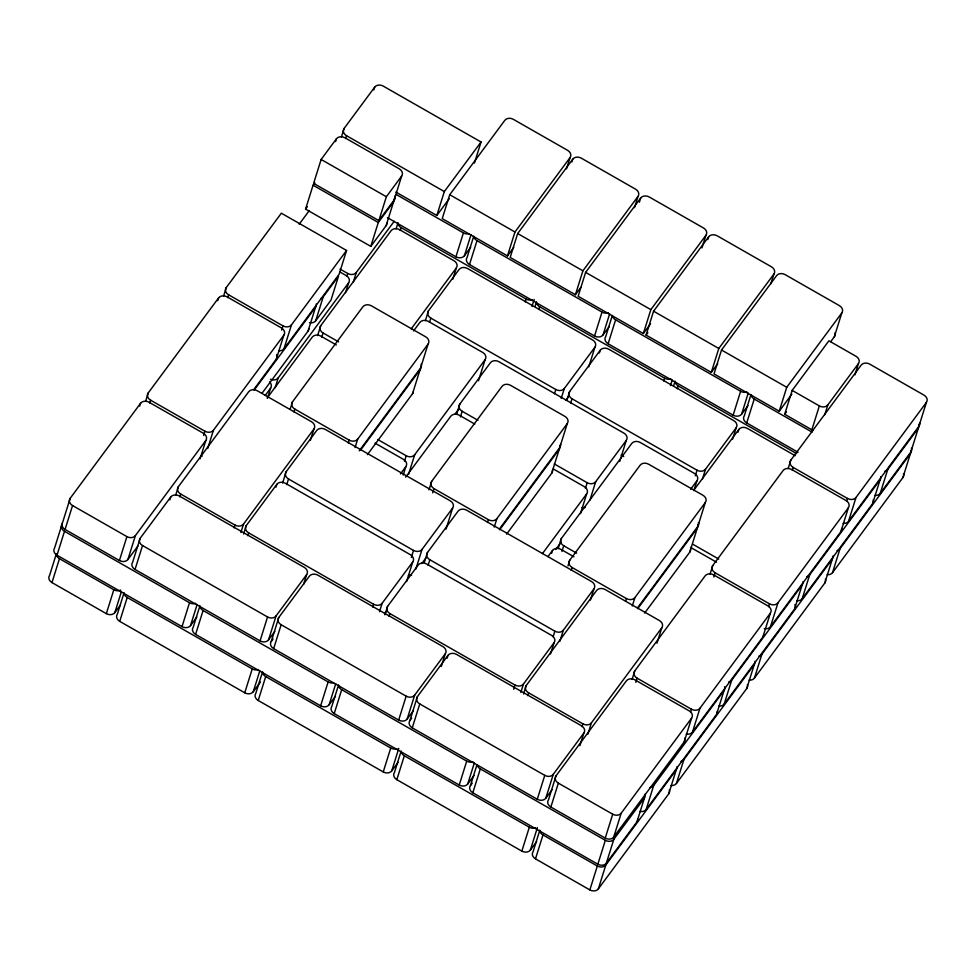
<?xml version="1.0" encoding="UTF-8"?>
<svg xmlns="http://www.w3.org/2000/svg" width="976" height="976" viewBox="0 0 976 976"><rect width="100%" height="100%" fill="white"/><g stroke="black" fill="none" stroke-linecap="round" stroke-linejoin="round"><path stroke-width="1.46" d="M200.068 458.818L205.79 440.554A6.344 5.039 17.4 0 0 203.423 433.307L149.06 402.246A6.344 5.039 17.4 0 0 140.568 403.283L70.174 498.321L62.684 522.221A6.344 5.039 17.4 0 0 65.063 529.456L119.426 560.517A6.344 5.039 17.4 0 0 127.917 559.492L137.848 546.084M56.205 554.258L49.605 575.352A6.344 5.039 17.4 0 0 51.972 582.587L106.335 613.648A6.344 5.039 17.4 0 0 114.826 612.623L120.243 605.303M56.998 555.198L64.489 531.298A6.344 5.039 17.4 0 1 62.11 524.063L54.619 547.951A6.344 5.039 17.4 0 0 56.998 555.198L182.024 626.629A6.344 5.039 17.4 0 0 190.515 625.604L196.81 617.088M65.063 529.456L72.553 505.556A6.344 5.039 17.4 0 1 70.174 498.321M51.972 582.587L59.463 558.687A6.344 5.039 17.4 0 1 56.291 553.929M139.678 406.089L140.568 403.283M145.57 401.38L148.218 392.95L218.6 297.9A6.344 5.039 17.4 0 1 227.103 296.875L281.454 327.936A6.344 5.039 17.4 0 1 283.833 335.171L276.342 359.07L253.784 389.534M149.706 403.003L150.597 400.184A6.344 5.039 17.4 0 1 148.218 392.95M119.426 560.517L126.904 536.617A6.344 5.039 17.4 0 0 135.408 535.592L205.79 440.554M106.335 613.648L113.826 589.748A6.344 5.039 17.4 0 0 120.731 590.065M127.917 559.492L135.408 535.592M114.826 612.623L121.439 591.529M303.573 584.465L306.647 574.632A6.344 5.039 17.4 0 0 304.28 567.385L179.255 495.954A6.344 5.039 17.4 0 0 170.763 496.979L140.154 538.301L132.663 562.2A6.344 5.039 17.4 0 0 135.042 569.447L260.067 640.878A6.344 5.039 17.4 0 0 268.559 639.853L274.854 631.338M123.525 594.433L117.352 614.111A6.344 5.039 17.4 0 0 119.731 621.358L244.756 692.789A6.344 5.039 17.4 0 0 253.248 691.764L260.446 682.041M217.721 300.718L218.6 297.9M135.042 569.447L142.533 545.547A6.344 5.039 17.4 0 1 140.154 538.301M119.731 621.358L127.222 597.458A6.344 5.039 17.4 0 1 124.037 592.7M223.614 296.009L226.249 287.578L281.344 213.195L346.565 250.466L339.075 274.354L283.992 348.737A6.344 5.039 17.4 0 1 278.624 350.762M227.75 297.619L228.628 294.813A6.344 5.039 17.4 0 1 226.249 287.578M169.873 499.797L170.763 496.979M175.668 495.222L178.303 486.792L248.697 391.754A6.344 5.039 17.4 0 1 257.188 390.717L311.551 421.778A6.344 5.039 17.4 0 1 313.918 429.013L310.392 440.261M179.804 496.845L180.682 494.027A6.344 5.039 17.4 0 1 178.303 486.792M203.63 435.467L204.948 431.246A6.344 5.039 17.4 0 0 213.439 430.221L283.833 335.171M207.717 448.496L213.439 430.221M386.899 223.236A6.344 5.039 17.4 0 1 386.093 225.712L370.795 246.379L305.573 209.108L313.064 185.208L314.858 182.78M321.128 159.466L313.638 183.366L378.859 220.637L394.17 199.982L401.648 176.083A6.344 5.039 17.4 0 0 399.282 168.836L344.918 137.787A6.344 5.039 17.4 0 0 336.427 138.812L321.128 159.466L386.35 196.737L378.859 220.637M182.024 626.629L189.503 602.729L64.489 531.298M335.549 141.618L336.427 138.812M341.466 136.872L344.101 128.442L374.711 87.12A6.344 5.039 17.4 0 1 383.202 86.083L481.046 141.996L474.434 163.077M281.661 330.083L282.991 325.874A6.344 5.039 17.4 0 0 291.482 324.849L346.565 250.466M190.515 625.604L197.128 604.51M345.602 138.482L346.48 135.676A6.344 5.039 17.4 0 1 344.101 128.442M199.397 607.475L193.236 627.153A6.344 5.039 17.4 0 0 195.603 634.388L320.628 705.831A6.344 5.039 17.4 0 0 329.119 704.806L335.427 696.291M267.497 398.049L270.584 388.204A6.344 5.039 17.4 0 0 269.51 381.921M283.992 348.737L291.482 324.849M195.603 634.388L203.093 610.5A6.344 5.039 17.4 0 1 199.921 605.742M275.147 387.716L278.233 377.883L348.615 282.833A6.344 5.039 17.4 0 0 346.248 275.598L339.77 271.901M234.155 527.906L235.033 525.088A6.344 5.039 17.4 0 0 243.536 524.063L313.918 429.013M373.832 89.926L374.711 87.12M240.889 532.493L243.536 524.063M243.61 534.055L246.257 525.613L276.855 484.291A6.344 5.039 17.4 0 1 285.346 483.266L410.371 554.697A6.344 5.039 17.4 0 1 412.75 561.932L406.577 581.623M262.044 393.23L308.062 331.084L315.553 307.184A6.344 5.039 17.4 0 0 316.285 304.036M247.745 535.665L248.624 532.859A6.344 5.039 17.4 0 1 246.257 525.613M315.712 320.762L323.202 296.863L338.501 276.196L331.01 300.096L315.712 320.762A6.344 5.039 17.4 0 1 309.526 322.653M290.262 408.883L292.471 401.856L362.852 306.818A6.344 5.039 17.4 0 1 371.344 305.793L425.707 336.842A6.344 5.039 17.4 0 1 428.086 344.089L420.595 367.976L359.229 450.839M317.615 335.585L320.701 325.752L391.095 230.702A6.344 5.039 17.4 0 1 399.587 229.677L453.95 260.738A6.344 5.039 17.4 0 1 456.317 267.973L452.791 279.221M293.959 411.909L294.837 409.09A6.344 5.039 17.4 0 1 292.471 401.856M321.763 337.208L323.08 332.987A6.344 5.039 17.4 0 1 320.701 325.752M275.976 487.109L276.855 484.291M346.919 276.306L347.798 273.5A6.344 5.039 17.4 0 0 356.289 272.475L394.194 221.296M282.613 482.998L286.139 471.75L316.749 430.428A6.344 5.039 17.4 0 1 325.24 429.403L450.253 500.834A6.344 5.039 17.4 0 1 452.632 508.081L446.032 529.163M345.541 292.678L348.615 282.833M286.749 484.621L288.518 478.996A6.344 5.039 17.4 0 1 286.139 471.75M353.214 282.308L356.289 272.475M370.795 246.379L378.285 222.479L393.584 201.812A6.344 5.039 17.4 0 0 394.328 198.653M386.093 225.712L393.584 201.812M260.067 640.878L267.546 616.978A6.344 5.039 17.4 0 0 276.049 615.954L306.647 574.632M244.756 692.789L252.235 668.889L127.222 597.458M396.097 228.811L397.866 223.187M268.559 639.853L276.049 615.954M253.248 691.764L259.86 670.671M413.47 710.54L407.163 719.044A6.344 5.039 17.4 0 1 398.672 720.081L273.646 648.637A6.344 5.039 17.4 0 1 271.279 641.403L278.77 617.503L309.368 576.182A6.344 5.039 17.4 0 1 317.859 575.157L442.884 646.588A6.344 5.039 17.4 0 1 445.263 653.822L441.298 666.474M400.233 230.421L401.112 227.615A6.344 5.039 17.4 0 1 397.94 222.857M262.007 673.562L255.846 693.253A6.344 5.039 17.4 0 0 258.225 700.487L383.239 771.918A6.344 5.039 17.4 0 0 391.742 770.894L398.037 762.39M273.646 648.637L281.137 624.738A6.344 5.039 17.4 0 1 278.77 617.503M258.225 700.487L265.704 676.588A6.344 5.039 17.4 0 1 262.532 671.83M348.322 442.97L349.201 440.152A6.344 5.039 17.4 0 0 357.692 439.127L428.086 344.089M355.057 447.557L357.692 439.127M395.841 192.065L436.833 215.476L444.324 191.577L481.046 141.996M566.519 168.86L570.045 157.612A6.344 5.039 17.4 0 0 567.666 150.377L513.315 119.316A6.344 5.039 17.4 0 0 504.812 120.341L449.729 194.724L442.238 218.624L507.471 255.895L513.791 247.355M425.353 320.689L428.44 310.856L459.037 269.535A6.344 5.039 17.4 0 1 467.528 268.498L592.554 339.941A6.344 5.039 17.4 0 1 594.933 347.175L588.76 366.854M429.489 322.312L430.806 318.091A6.344 5.039 17.4 0 1 428.44 310.856M367.403 454.645L412.531 393.718L420.022 369.819A6.344 5.039 17.4 0 0 420.754 366.659M387.484 217.685L455.914 256.786L463.405 232.886L396.293 194.541M320.628 705.831L328.119 681.931L203.093 610.5M455.914 256.786A6.344 5.039 17.4 0 0 464.417 255.761L471.018 234.667M473.738 236.229L467.126 257.31A6.344 5.039 17.4 0 0 469.505 264.545L594.53 335.988A6.344 5.039 17.4 0 0 603.022 334.951L609.329 326.448M404.442 461.38L406.211 455.768A6.344 5.039 17.4 0 0 414.702 454.731L485.096 359.693A6.344 5.039 17.4 0 0 482.717 352.458L428.366 321.397A6.344 5.039 17.4 0 0 419.863 322.422L413.543 330.949M329.119 704.806L335.732 683.712M403.21 475.068L405.857 466.638A6.344 5.039 17.4 0 0 403.478 459.391L375.016 443.128M469.505 264.545L476.996 240.657A6.344 5.039 17.4 0 1 473.885 236.57M338.013 686.677L331.84 706.356A6.344 5.039 17.4 0 0 334.219 713.59L459.232 785.021A6.344 5.039 17.4 0 0 467.736 783.996L474.031 775.493M408.541 474.421L414.702 454.731M334.219 713.59L341.71 689.69A6.344 5.039 17.4 0 1 338.526 684.932M372.771 607.096L373.649 604.29A6.344 5.039 17.4 0 0 382.141 603.266L412.75 561.932M379.505 611.696L382.141 603.266M384.934 614.807L387.582 606.364L418.179 565.043A6.344 5.039 17.4 0 1 426.683 564.018L551.696 635.449A6.344 5.039 17.4 0 1 554.075 642.684L550.549 653.932M389.07 616.417L389.949 613.611A6.344 5.039 17.4 0 1 387.582 606.364M429.001 489.818L431.648 481.388L502.042 386.337A6.344 5.039 17.4 0 1 510.533 385.313L564.884 416.374A6.344 5.039 17.4 0 1 567.263 423.608L559.773 447.508L499.309 529.151M411.335 557.455L413.531 550.427A6.344 5.039 17.4 0 0 422.035 549.403L452.632 508.081M456.719 413.897L459.806 404.052L490.416 362.73A6.344 5.039 17.4 0 1 498.907 361.706L623.92 433.137A6.344 5.039 17.4 0 1 626.299 440.371L619.699 461.465M432.697 492.843L434.027 488.622A6.344 5.039 17.4 0 1 431.648 481.388M507.471 255.895L514.962 231.995L570.045 157.612M634.461 207.681L637.987 196.444A6.344 5.039 17.4 0 0 635.608 189.198L581.257 158.136A6.344 5.039 17.4 0 0 572.766 159.173L517.67 233.545L510.18 257.444L575.413 294.715L580.83 287.408M460.416 416.911L462.185 411.286A6.344 5.039 17.4 0 1 459.806 404.052M415.861 569.081L422.035 549.403M478.484 380.774L485.096 359.693M424.377 562.347L427.464 552.501L458.073 511.18A6.344 5.039 17.4 0 1 466.565 510.155L591.59 581.586A6.344 5.039 17.4 0 1 593.957 588.833L590.431 600.069M428.086 565.372L429.843 559.748A6.344 5.039 17.4 0 1 427.464 552.501M525.259 301.865L526.137 299.046L401.112 227.615M571.875 161.979L572.766 159.173M398.672 720.081L406.162 696.181A6.344 5.039 17.4 0 0 414.654 695.156L445.263 653.822M383.239 771.918L390.729 748.019L265.704 676.588M531.993 306.452L534.189 299.425M535.031 306.537L536.349 302.316M407.163 719.044L414.654 695.156M391.742 770.894L398.781 748.397M552.074 789.743L545.779 798.246A6.344 5.039 17.4 0 1 537.276 799.271L412.262 727.84A6.344 5.039 17.4 0 1 409.883 720.605L417.374 696.705L447.972 655.384A6.344 5.039 17.4 0 1 456.475 654.359L581.489 725.79A6.344 5.039 17.4 0 1 583.868 733.025L579.903 745.676M538.728 309.551L539.606 306.745A6.344 5.039 17.4 0 1 536.434 301.987M400.624 752.764L394.45 772.443A6.344 5.039 17.4 0 0 396.829 779.678L521.855 851.121A6.344 5.039 17.4 0 0 530.346 850.096L536.641 841.58M412.262 727.84L419.753 703.94A6.344 5.039 17.4 0 1 417.374 696.705M396.829 779.678L404.32 755.79A6.344 5.039 17.4 0 1 401.136 751.032M487.5 522.489L488.378 519.683A6.344 5.039 17.4 0 0 496.882 518.659L567.263 423.608M447.093 658.19L447.972 655.384M494.234 527.089L496.882 518.659M575.413 294.715L582.904 270.816L637.987 196.444M701.964 247.916L705.929 235.265A6.344 5.039 17.4 0 0 703.562 228.018L649.199 196.969A6.344 5.039 17.4 0 0 640.707 197.994L585.624 272.377L578.134 296.277L643.355 333.536L650.577 323.788M554.502 393.743L555.832 389.522A6.344 5.039 17.4 0 0 564.323 388.497L594.933 347.175M561.237 398.342L564.323 388.497M566.995 399.965L569.642 391.535L600.24 350.213A6.344 5.039 17.4 0 1 608.743 349.188L733.757 420.619A6.344 5.039 17.4 0 1 736.136 427.854L732.61 439.102M570.692 402.99L572.021 398.769A6.344 5.039 17.4 0 1 569.642 391.535M594.53 335.988L602.021 312.088L476.996 240.657M506.593 534.165L551.708 473.25L559.199 449.35A6.344 5.039 17.4 0 0 559.773 445.52M639.39 202.203L640.707 197.994M459.232 785.021L466.723 761.134L341.71 689.69M603.022 334.951L609.634 313.869M599.362 353.019L600.24 350.213M612.342 315.419L605.742 336.513A6.344 5.039 17.4 0 0 608.121 343.747L733.135 415.178A6.344 5.039 17.4 0 0 741.626 414.153L747.933 405.65M467.736 783.996L474.336 762.915M608.121 343.747L615.6 319.847A6.344 5.039 17.4 0 1 612.489 315.773M637.743 819.389A6.344 5.039 17.4 0 1 636.95 821.877L606.34 863.199A6.344 5.039 17.4 0 1 597.849 864.224L472.823 792.793A6.344 5.039 17.4 0 1 470.456 785.546L476.617 765.867M472.823 792.793L480.314 768.893A6.344 5.039 17.4 0 1 477.203 764.806M551.647 553.246L552.526 550.44A6.344 5.039 17.4 0 1 561.029 549.415L573.961 556.808M513.657 689.251L514.974 685.042A6.344 5.039 17.4 0 0 523.465 684.017L554.075 642.684M558.26 548.366L561.346 538.52L631.74 443.482A6.344 5.039 17.4 0 1 640.232 442.457L694.595 473.519A6.344 5.039 17.4 0 1 696.962 480.753L693.875 490.586M561.969 551.391L563.725 545.767A6.344 5.039 17.4 0 1 561.346 538.52M520.83 692.448L523.465 684.017M585.441 488.354L587.198 482.73A6.344 5.039 17.4 0 0 595.702 481.705L626.299 440.371M523.551 693.997L526.186 685.567L596.58 590.517A6.344 5.039 17.4 0 1 605.071 589.492L659.422 620.553A6.344 5.039 17.4 0 1 661.801 627.788L656.958 643.257M580.5 513.571L586.674 493.893A6.344 5.039 17.4 0 0 584.295 486.646L553.233 468.907M567.959 565.897L569.716 560.273L640.097 465.235A6.344 5.039 17.4 0 1 648.601 464.198L702.952 495.259A6.344 5.039 17.4 0 1 705.331 502.494L697.84 526.393L637.377 608.036M527.687 695.62L528.565 692.801A6.344 5.039 17.4 0 1 526.186 685.567M589.968 499.968L595.702 481.705M643.355 333.536L650.846 309.648L705.929 235.265M571.204 570.326L572.095 567.507A6.344 5.039 17.4 0 1 569.716 560.273M717.628 363.828L711.309 372.368L646.075 335.097L653.566 311.198L708.649 236.814A6.344 5.039 17.4 0 1 717.153 235.789L771.504 266.851A6.344 5.039 17.4 0 1 773.883 274.085L770.796 283.931M553.099 636.803L554.856 631.179A6.344 5.039 17.4 0 0 563.359 630.154L593.957 588.833M559.834 641.403L563.359 630.154M707.771 239.62L708.649 236.814M663.741 380.994L664.632 378.176L539.606 306.745M537.276 799.271L544.767 775.371A6.344 5.039 17.4 0 0 553.27 774.346L583.868 733.025M521.855 851.121L529.334 827.221L404.32 755.79M670.475 385.581L672.244 379.969M673.635 385.727L674.965 381.518M545.779 798.246L553.27 774.346M530.346 850.096L537.398 827.599M555.978 775.908L548.5 799.795A6.344 5.039 17.4 0 0 550.867 807.042L605.23 838.091A6.344 5.039 17.4 0 0 613.721 837.066L684.115 742.028L691.594 718.129A6.344 5.039 17.4 0 0 689.227 710.894L634.864 679.833A6.344 5.039 17.4 0 0 626.372 680.858L555.978 775.908A6.344 5.039 17.4 0 0 558.357 783.142L550.867 807.042M677.332 388.753L678.222 385.947A6.344 5.039 17.4 0 1 675.038 381.189M539.716 830.527L533.116 851.621A6.344 5.039 17.4 0 0 535.482 858.856L589.846 889.917A6.344 5.039 17.4 0 0 598.337 888.88L668.731 793.842L676.209 769.942A6.344 5.039 17.4 0 0 676.954 766.782M535.482 858.856L542.973 834.956A6.344 5.039 17.4 0 1 539.801 830.198M582.038 726.669L582.916 723.863A6.344 5.039 17.4 0 0 591.419 722.838L661.801 627.788M625.567 601.387L626.446 598.569A6.344 5.039 17.4 0 0 634.937 597.544L705.331 502.494M587.894 734.086L591.419 722.838M632.302 605.974L634.937 597.544M711.309 372.368L718.8 348.469L773.883 274.085M830.722 341.685L834.334 336.805L841.824 312.906A6.344 5.039 17.4 0 0 839.445 305.671L785.094 274.61A6.344 5.039 17.4 0 0 776.603 275.635L721.508 350.018L714.017 373.918L779.251 411.189L791.89 394.121M695.278 475.837L697.035 470.212A6.344 5.039 17.4 0 0 705.538 469.175L736.136 427.854M632.094 679.369L634.742 670.939L705.123 575.889A6.344 5.039 17.4 0 1 713.627 574.864L767.978 605.925A6.344 5.039 17.4 0 1 770.357 613.16L762.866 637.06L692.472 732.11A6.344 5.039 17.4 0 1 686.299 734.001M635.791 682.395L637.108 678.174A6.344 5.039 17.4 0 1 634.742 670.939M702.452 479.021L705.538 469.175M644.66 613.062L689.776 552.135L697.267 528.236A6.344 5.039 17.4 0 0 697.84 524.405M733.135 415.178L740.625 391.278L615.6 319.847M605.23 838.091L612.721 814.204A6.344 5.039 17.4 0 0 621.212 813.167L691.594 718.129M589.846 889.917L597.336 866.017A6.344 5.039 17.4 0 0 605.828 864.992L676.209 769.942M597.849 864.224L605.34 840.324A6.344 5.039 17.4 0 0 613.831 839.299L644.441 797.978A6.344 5.039 17.4 0 0 645.002 794.147M741.626 414.153L748.238 393.072M737.978 432.222L738.856 429.416A6.344 5.039 17.4 0 1 747.348 428.379L795.233 455.743M750.959 394.621L744.346 415.703A6.344 5.039 17.4 0 0 746.725 422.95L798.051 452.266M613.721 837.066L621.212 813.167M606.34 863.199L613.831 839.299M598.337 888.88L605.828 864.992M746.725 422.95L754.216 399.05A6.344 5.039 17.4 0 1 751.093 394.963M710.101 573.986L712.748 565.543L783.13 470.505A6.344 5.039 17.4 0 1 791.634 469.48L845.985 500.529A6.344 5.039 17.4 0 1 848.364 507.776L840.873 531.664L770.479 626.714A6.344 5.039 17.4 0 1 764.306 628.617M636.95 821.877L644.441 797.978M713.798 576.999L715.115 572.778A6.344 5.039 17.4 0 1 712.748 565.543M639.975 811.398A6.344 5.039 17.4 0 0 646.161 809.494L653.652 785.595L724.033 690.557A6.344 5.039 17.4 0 0 724.607 686.726M779.251 411.189L786.741 387.289L841.824 312.906M690.593 712.041L691.472 709.235A6.344 5.039 17.4 0 0 699.963 708.21L770.357 613.16M813.374 430.489A6.344 5.039 17.4 0 1 811.861 429.818L784.692 414.288L792.17 390.4L828.905 340.807L856.074 356.338A6.344 5.039 17.4 0 1 858.453 363.572L854.927 374.821M671.037 785.509A6.344 5.039 17.4 0 0 676.405 783.484L683.895 759.584L754.277 664.534A6.344 5.039 17.4 0 0 755.021 661.386M692.472 732.11L699.963 708.21M788.144 468.602L790.78 460.172L861.174 365.122A6.344 5.039 17.4 0 1 869.665 364.097L924.028 395.158A6.344 5.039 17.4 0 1 926.395 402.393L918.904 426.292L848.522 521.343A6.344 5.039 17.4 0 1 843.154 523.368M792.28 470.225L793.159 467.406A6.344 5.039 17.4 0 1 790.78 460.172M646.161 809.494L716.543 714.456L724.033 690.557M718.836 706.075A6.344 5.039 17.4 0 0 724.204 704.038L731.695 680.15L802.089 585.1A6.344 5.039 17.4 0 0 802.821 581.94M811.861 429.818L819.352 405.918A6.344 5.039 17.4 0 0 827.843 404.894L858.453 363.572M824.769 414.739L827.843 404.894M768.6 606.657L769.478 603.839A6.344 5.039 17.4 0 0 777.97 602.814L848.364 507.776M676.405 783.484L746.786 688.434L754.277 664.534M749.056 680.126A6.344 5.039 17.4 0 0 754.424 678.088L761.914 654.201L832.296 559.15A6.344 5.039 17.4 0 0 833.04 555.991M770.479 626.714L777.97 602.814M724.204 704.038L794.598 609L802.089 585.1M796.831 600.752A6.344 5.039 17.4 0 0 802.199 598.727L809.69 574.827L880.084 479.789A6.344 5.039 17.4 0 0 880.816 476.63M846.631 501.274L847.51 498.468A6.344 5.039 17.4 0 0 856.013 497.443L926.395 402.393M754.424 678.088L824.805 583.05L832.296 559.15M827.148 574.681A6.344 5.039 17.4 0 0 832.516 572.644L839.994 548.756L910.388 453.706A6.344 5.039 17.4 0 0 911.12 450.546M848.522 521.343L856.013 497.443M802.199 598.727L872.593 503.689L880.084 479.789M874.874 495.381A6.344 5.039 17.4 0 0 880.242 493.356L887.733 469.456L918.331 428.135A6.344 5.039 17.4 0 0 918.904 424.304M832.516 572.644L902.898 477.606L910.388 453.706M880.242 493.356L910.84 452.034L918.331 428.135M305.573 209.108L307.367 206.668M299.193 224.236L309.111 210.828M386.35 196.737L401.648 176.083M254.187 390.046L315.553 307.184M265.167 395.524L270.584 388.204M267.168 398.037L312.283 337.11A6.344 5.039 17.4 0 1 320.787 336.086L336.317 344.955M436.833 215.476L449.375 198.543M464.417 255.761L470.713 247.245M411.201 328.9L456.317 267.973M360.461 450.241L420.022 369.819M271.279 641.403L273.073 638.975M400.441 473.946L405.857 466.638M405.662 477.166L450.778 416.24A6.344 5.039 17.4 0 1 459.269 415.215L474.8 424.096M455.048 414.056L458.659 409.176M384.556 613.794L387.252 610.146M421.742 563.579L426.244 557.503M565.836 400.245L568.532 396.598M499.639 529.773L559.199 449.35M646.075 335.097L647.881 332.657M409.883 720.605L411.689 718.165M542.449 553.599L586.674 493.893M548.012 556.527L552.526 550.44M555.722 549.464L561.139 542.156M470.456 785.546L472.25 783.118M690.642 489.281L696.962 480.753M693.729 490.342L738.856 429.416M637.706 608.658L697.267 528.236M784.692 414.288L786.473 411.872M346.48 135.676L444.324 191.577M449.729 194.724L514.962 231.995M517.67 233.545L582.904 270.816M585.624 272.377L650.846 309.648M653.566 311.198L718.8 348.469M721.508 350.018L786.741 387.289M792.17 390.4L819.352 405.918M754.216 399.05L812.117 432.136M678.222 385.947L796.66 453.62M313.064 185.208L378.285 222.479M793.159 467.406L847.51 498.468M430.806 318.091L555.832 389.522M572.021 398.769L697.035 470.212M340.026 269.059L347.798 273.5M621.114 454.999L623.749 456.512M462.185 411.286L477.972 420.314M554.307 463.929L587.198 482.73M323.08 332.987L338.611 341.856M692.838 544.266L718.726 559.053M690.544 547.365L716.433 562.152M228.628 294.813L282.991 325.874M715.115 572.778L769.478 603.839M377.736 439.493L406.211 455.768M563.725 545.767L576.67 553.16M294.837 409.09L349.201 440.152M434.027 488.622L488.378 519.683M572.095 567.507L626.446 598.569M150.597 400.184L204.948 431.246M288.518 478.996L413.531 550.427M429.843 559.748L554.856 631.179M637.108 678.174L691.472 709.235M180.682 494.027L235.033 525.088M248.624 532.859L373.649 604.29M389.949 613.611L514.974 685.042M528.565 692.801L582.916 723.863M72.553 505.556L126.904 536.617M142.533 545.547L267.546 616.978M281.137 624.738L406.162 696.181M419.753 703.94L544.767 775.371M558.357 783.142L612.721 814.204M480.314 768.893L605.34 840.324M59.463 558.687L113.826 589.748M542.973 834.956L597.336 866.017M763.671 634.583A6.344 5.039 17.4 0 1 762.866 637.06M919.648 423.133A6.344 5.039 17.4 0 1 918.904 426.292M834.907 332.975A6.344 5.039 17.4 0 1 834.334 336.805M841.605 528.516A6.344 5.039 17.4 0 1 840.873 531.664M698.413 522.563A6.344 5.039 17.4 0 1 697.84 526.393M411.555 575.169A6.344 5.039 17.4 0 1 408.358 575.193M560.517 444.348A6.344 5.039 17.4 0 1 559.773 447.508M421.168 364.146A6.344 5.039 17.4 0 1 420.595 367.976M276.647 354.581A6.344 5.039 17.4 0 1 276.342 359.07M202.203 456.134A6.344 5.039 17.4 0 1 200.58 456.146M394.731 196.152A6.344 5.039 17.4 0 1 394.17 199.982M684.676 738.198A6.344 5.039 17.4 0 1 684.115 742.028M690.52 548.976A6.344 5.039 17.4 0 1 689.776 552.135M717.287 711.297A6.344 5.039 17.4 0 1 716.543 714.456M653.652 785.595A6.344 5.039 17.4 0 1 649.894 787.608M873.166 499.858A6.344 5.039 17.4 0 1 872.593 503.689M809.69 574.827A6.344 5.039 17.4 0 1 806.701 576.706M794.891 604.51A6.344 5.039 17.4 0 1 794.598 609M731.695 680.15A6.344 5.039 17.4 0 1 728.706 682.017M911.413 448.204A6.344 5.039 17.4 0 1 910.84 452.034M887.733 469.456A6.344 5.039 17.4 0 1 884.744 471.335M308.867 328.607A6.344 5.039 17.4 0 1 308.062 331.084M333.621 682.773A6.344 5.039 17.4 0 1 328.119 681.931M413.287 391.901A6.344 5.039 17.4 0 1 412.531 393.718M195.749 603.351A6.344 5.039 17.4 0 1 189.503 602.729M552.453 470.09A6.344 5.039 17.4 0 1 551.708 473.25M323.202 296.863A6.344 5.039 17.4 0 1 320.945 298.51M472.97 761.756A6.344 5.039 17.4 0 1 466.723 761.134M608.255 312.71A6.344 5.039 17.4 0 1 602.021 312.088M468.919 233.74A6.344 5.039 17.4 0 1 463.405 232.886M746.86 391.913A6.344 5.039 17.4 0 1 740.625 391.278M669.292 790.011A6.344 5.039 17.4 0 1 668.731 793.842M747.36 684.603A6.344 5.039 17.4 0 1 746.786 688.434M683.895 759.584A6.344 5.039 17.4 0 1 680.906 761.451M535.58 827.843A6.344 5.039 17.4 0 1 529.334 827.221M258.481 669.512A6.344 5.039 17.4 0 1 252.235 668.889M585.222 507.471A6.344 5.039 17.4 0 1 582.025 507.496M825.379 579.219A6.344 5.039 17.4 0 1 824.805 583.05M761.914 654.201A6.344 5.039 17.4 0 1 758.925 656.067M670.866 378.798A6.344 5.039 17.4 0 1 664.632 378.176M903.471 473.775A6.344 5.039 17.4 0 1 902.898 477.606M839.994 548.756A6.344 5.039 17.4 0 1 837.018 550.623M532.371 299.669A6.344 5.039 17.4 0 1 526.137 299.046M396.964 748.641A6.344 5.039 17.4 0 1 390.729 748.019M278.233 377.883A6.344 5.039 17.4 0 1 270.474 379.274"/></g></svg>
